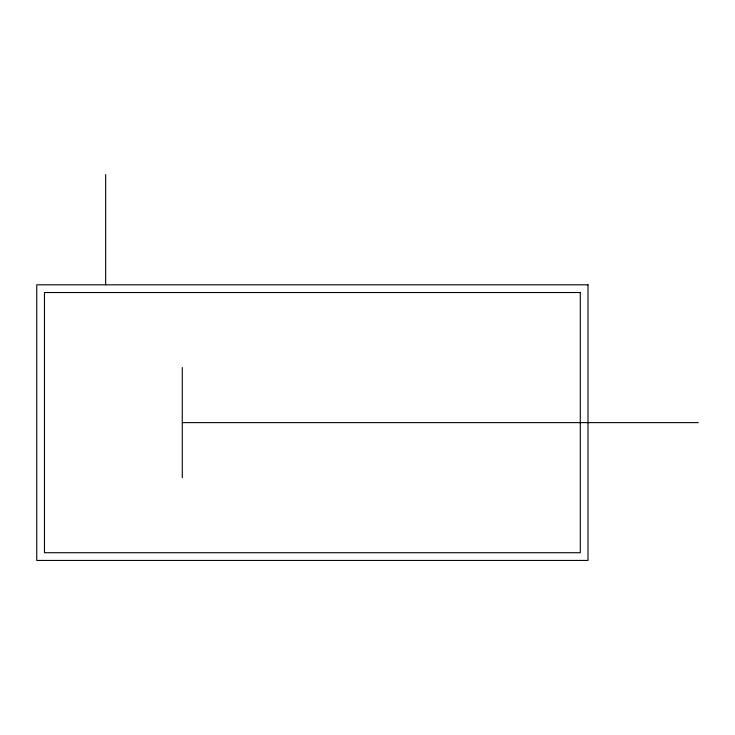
<?xml version="1.0" encoding="UTF-8"?>
<svg xmlns="http://www.w3.org/2000/svg" width="735" height="735" viewBox="0 0 735 735"><rect width="100%" height="100%" fill="white"/><g stroke="black" fill="none" stroke-linecap="round" stroke-linejoin="round"><path stroke-width="1.1" d="M182.28 422.625L698.25 422.625M182.28 367.5L182.28 477.75M105.656 174.562L105.656 284.812M588 284.812L36.75 284.812L36.75 560.438L588 560.438L588 284.812M580.283 292.53L44.467 292.53L44.467 552.72L580.283 552.72L580.283 292.53"/></g></svg>
